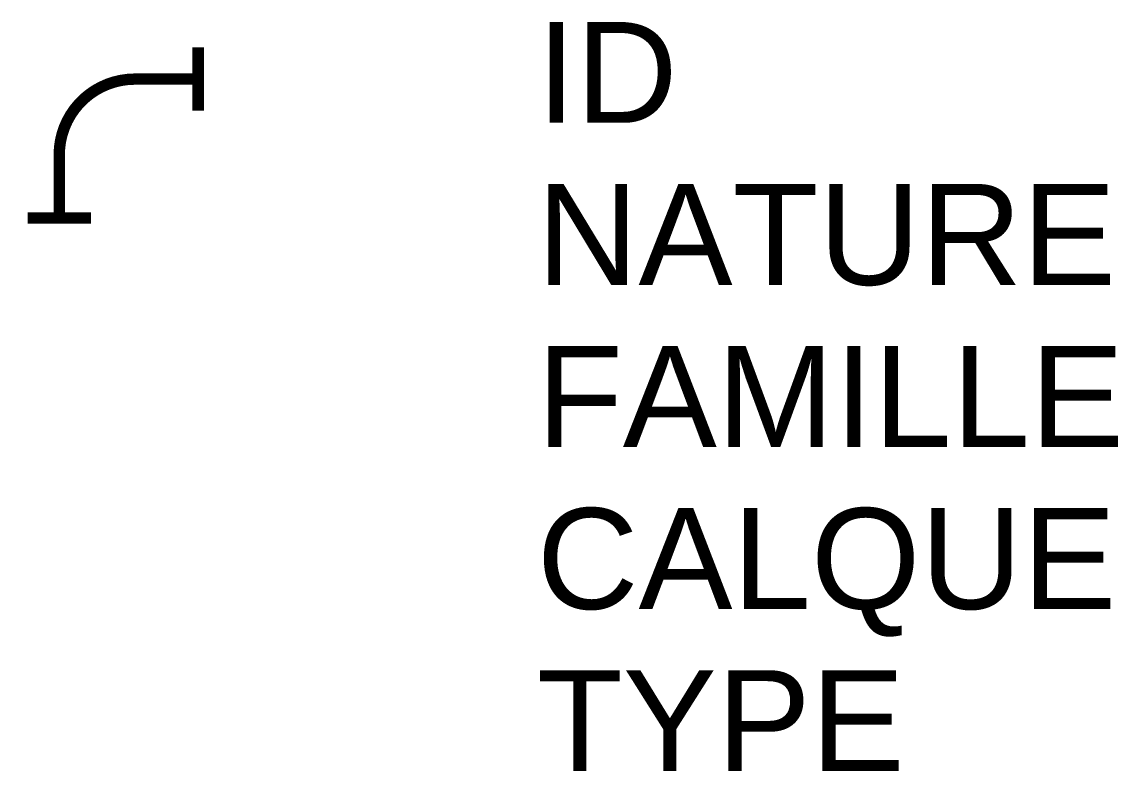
# Model space of a CAD drawing. Header units: metres. Extents: x -0.07 to 2.1, y -1.37 to 0.11.
import ezdxf

# ---------------------------------------------------------------- set-up
doc = ezdxf.new("R2010")
doc.units = ezdxf.units.M
doc.linetypes.add('Socle_Continu', pattern=[2.5, 2.5, 0])
doc.layers.add('EAUPL_SCT', color=5, linetype='Socle_Continu', lineweight=13, true_color=0x0000ff)
doc.styles.add('Reseaux', font='arial.ttf')
doc.styles.get("Standard").update_dxf_attribs({"font": 'arial.ttf'})

msp = doc.modelspace()

# ---------------------------------------------------------------- linework, layer by layer
at = {"layer": 'EAUPL_SCT', "linetype": 'Socle_Continu', "const_width": 0.0225, "flags": 128}
for points in [[(0.2754, -0.0627), (0.2754, 0.0627)], [(-0.0627, -0.2754), (0.0627, -0.2754)]]:
    msp.add_lwpolyline(points, dxfattribs=at)
msp.add_lwpolyline([(0, -0.2754), (0, -0.15, -0.414214), (0.15, 0), (0.2754, 0)], format="xyb", dxfattribs=at)

# ---------------------------------------------------------------- texts
at = {"layer": 'EAUPL_SCT', "linetype": 'Socle_Continu', "flags": 9}
for tag, p, s in [('ID', (0.9465, -0.0867), 'BP_2077'), ('NATURE', (0.9465, -0.4079), 'Coude'), ('TYPE', (0.9465, -1.3718), 'NR')]:
    msp.add_attdef(tag, p, s, height=0.2, dxfattribs=at)
at = {"layer": 'EAUPL_SCT', "linetype": 'Socle_Continu', "style": 'Reseaux', "flags": 9}
for tag, p, s in [('FAMILLE', (0.9465, -0.7292), 'Eau pluviale'), ('CALQUE', (0.9465, -1.0505), 'EAUPL_SCT')]:
    msp.add_attdef(tag, p, s, height=0.2, dxfattribs=at)

doc.saveas('drawing.dxf')
